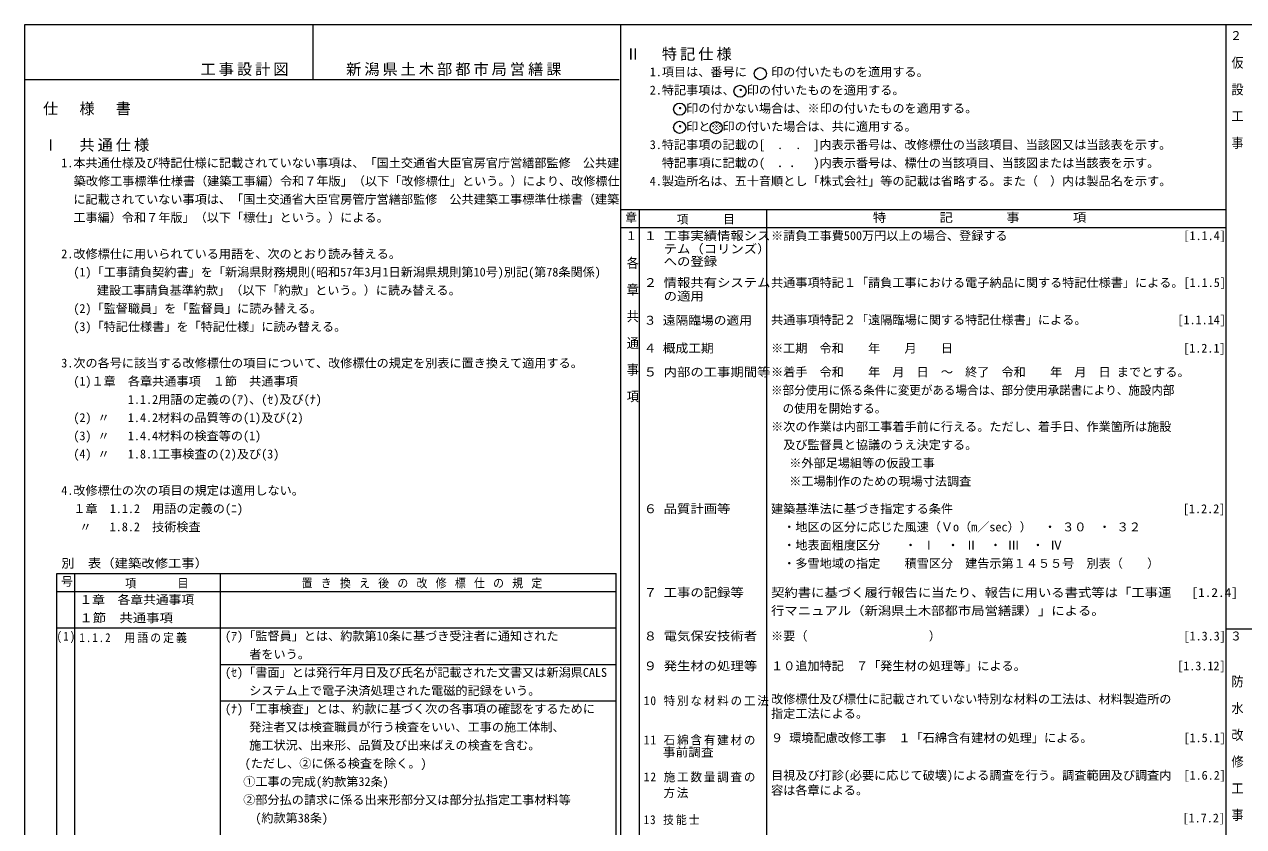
# Model space of a CAD drawing. Units: millimetres on the paper. Extents: x -396 to 396, y -283 to 286.
# Drawn here: x -395.7 to 6.3, y 22 to 286.5 of the extents above; entities that cross this region are included whole.
import ezdxf
from ezdxf.enums import TextEntityAlignment as Align

# ---------------------------------------------------------------- set-up
doc = ezdxf.new("R2010")
doc.units = ezdxf.units.MM
for name, color, linetype, lineweight in [('0-0', 4, 'Continuous', 9), ('0-1_文字', 7, 'Continuous', 9), ('E-0', 5, 'Continuous', 9)]:
    doc.layers.add(name, color=color, linetype=linetype, lineweight=lineweight)
doc.styles.add('@ＭＳ ゴシック', font='')
doc.styles.add('ＭＳ ゴシック', font='')
doc.styles.get('@ＭＳ ゴシック').set_extended_font_data('@MS Gothic')
doc.styles.get('ＭＳ ゴシック').set_extended_font_data('MS Gothic')

msp = doc.modelspace()

# ---------------------------------------------------------------- linework, layer by layer
at = {"layer": '0-0'}
for p, q in [((-198.998, 225.452), (0.423, 225.452)), ((-192.998, 225.452), (-192.998, -261.048)), ((-150.998, 225.452), (-150.998, -261.048)), ((-198.998, 219.452), (0.423, 219.452)), ((-385.077, 105.452), (-200.593, 105.452)), ((-385.077, -2.548), (-385.077, 105.452)), ((-379.077, -1.712), (-379.077, 105.452)), ((-331.077, -2.548), (-331.077, 105.452)), ((-200.593, -2.548), (-200.593, 105.452)), ((-385.077, 99.452), (-200.593, 99.452)), ((-385.077, 87.452), (-200.593, 87.452)), ((0.423, 87.165), (198.422, 87.165)), ((-331.077, 75.452), (-200.593, 75.452)), ((-331.077, 63.452), (-200.593, 63.452))]:
    msp.add_line(p, q, dxfattribs=at)
at = {"layer": '0-1_文字'}
for centre in [(-153.038, 270.206), (-159.731, 264.404), (-179.647, 258.51), (-179.647, 252.496), (-167.623, 252.389)]:
    msp.add_circle(centre, 2, dxfattribs=at)
at = {"layer": 'E-0', "color": 7}
for p, q in [((-300.57, 286.452), (-300.57, 268.298)), ((-198.998, -261.048), (-198.998, 286.452)), ((0.423, 286.452), (0.423, -261.048)), ((-395.733, 268.298), (-199.565, 268.298))]:
    msp.add_line(p, q, dxfattribs=at)
msp.add_lwpolyline([(-395.577, -283.464), (-395.577, 286.452), (396.422, 286.452), (396.422, -283.464)], dxfattribs=at)

# ---------------------------------------------------------------- texts
at = {"layer": '0-1_文字', "style": 'ＭＳ ゴシック'}
for s, width, p in [('２', 0.95, (1.923, 280.452)), ('章', 0.95, (-197.498, 220.452)), ('\u3000\u3000\u3000\u3000\u3000\u3000\u3000\u3000\u3000\u3000特\u3000\u3000\u3000\u3000記\u3000\u3000\u3000\u3000事\u3000\u3000\u3000\u3000項', 1.1, (-159.947, 220.452)), ('１', 0.95, (-197.498, 214.452)), ('１ 工事実績情報シス', 1.1, (-191.498, 214.452)), ('\u3000 テム（コリンズ）', 1.1, (-191.498, 210.095)), ('\u3000 への登録', 1.1, (-191.498, 205.967)), ('２ 情報共有システム', 1.1, (-191.498, 198.976)), ('\u3000 の適用', 1.1, (-191.498, 194.503)), ('３ 遠隔臨場の適用', 1.05, (-191.498, 186.55)), ('４ 概成工期', 1.05, (-191.498, 177.36)), ('５ 内部の工事期間等', 1.1, (-191.498, 169.506)), ('※部分使用に係る条件に変更がある場合は、部分使用承諾書により、施設内部', 0.95, (-149.498, 163.506)), ('\u3000の使用を開始する。', 0.95, (-149.498, 157.506)), ('６ 品質計画等', 1.1, (-191.498, 124.413)), ('別\u3000表（建築改修工事）', 1.1, (-383.577, 106.452)), ('号', 0.95, (-383.577, 100.452)), ('７ 工事の記録等', 1.1, (-191.498, 96.8)), ('契約書に基づく履行報告に当たり、報告に用いる書式等は「工事運\u3000 [1.2.4]', 1.1, (-149.498, 96.8)), ('１章\u3000各章共通事項', 1.05, (-377.577, 94.452)), ('１節\u3000共通事項', 1.1, (-377.577, 88.452)), ('行マニュアル（新潟県土木部都市局営繕課）」による。\u3000\u3000\u3000\u3000\u3000\u3000\u3000\u3000\u3000\u3000', 1.1, (-149.498, 90.8)), ('８ 電気保安技術者', 1.1, (-191.498, 82.452)), ('３', 0.95, (1.923, 82.452)), ('９ 発生材の処理等', 1.1, (-191.498, 72.601)), ('\u3000 事前調査', 1.05, (-191.498, 44.172))]:
    msp.add_text(s, height=2.933, dxfattribs=dict(at, width=width)).set_placement(p, align=Align.BOTTOM_LEFT)
at = {"layer": '0-1_文字', "style": '@ＭＳ ゴシック', "width": 1.1}
for s, p in [('\u3000仮\u3000設\u3000工\u3000事', (1.923, 280.452)), ('\u3000各\u3000章\u3000共\u3000通\u3000事\u3000項', (-197.498, 214.452)), ('\u3000防\u3000水\u3000改\u3000修\u3000工\u3000事', (1.923, 76.452))]:
    msp.add_text(s, height=2.933, rotation=270, dxfattribs=at).set_placement(p, align=Align.BOTTOM_LEFT)
at = {"layer": '0-1_文字', "style": 'ＭＳ ゴシック'}
for s, p in [('\u3000\u30001.項目は、番号に\u3000\u3000印の付いたものを適用する。\u3000\u3000', (-197.498, 268.452)), ('\u3000\u30002.特記事項は、・印の付いたものを適用する。', (-197.498, 262.452)), ('\u3000\u3000\u3000\u3000・印の付かない場合は、※印の付いたものを適用する。', (-197.498, 256.452)), ('\u3000\u3000\u3000\u3000・印と※印の付いた場合は、共に適用する。', (-197.498, 250.452)), ('\u3000\u30003.特記事項の記載の[  .  .  ]内表示番号は、改修標仕の当該項目、当該図又は当該表を示す。', (-197.498, 244.452)), ('1.本共通仕様及び特記仕様に記載されていない事項は、「国土交通省大臣官房官庁営繕部監修\u3000公共建', (-383.577, 238.452)), ('\u3000\u3000\u3000特記事項に記載の(\u3000．．\u3000)内表示番号は、標仕の当該項目、当該図または当該表を示す。', (-197.498, 238.452)), ('  築改修工事標準仕様書（建築工事編）令和７年版」（以下「改修標仕」という。）により、改修標仕', (-383.43, 232.452)), ('\u3000\u30004.製造所名は、五十音順とし「株式会社」等の記載は省略する。また（\u3000）内は製品名を示す。', (-197.498, 232.452)), ('  に記載されていない事項は、「国土交通省大臣官房管庁営繕部監修\u3000公共建築工事標準仕様書（建築', (-383.577, 226.452)), ('  工事編）令和７年版」（以下「標仕」という。）による。', (-383.577, 220.452)), ('※請負工事費500万円以上の場合、登録する\u3000\u3000\u3000\u3000\u3000\u3000 \u3000\u3000\u3000\u3000\u3000\u3000\u3000  [1.1.4]', (-149.498, 214.452)), ('2.改修標仕に用いられている用語を、次のとおり読み替える。', (-383.577, 208.452)), ('  (1)「工事請負契約書」を「新潟県財務規則(昭和57年3月1日新潟県規則第10号)別記(第78条関係)', (-383.577, 202.452)), ('共通事項特記１「請負工事における電子納品に関する特記仕様書」による。[1.1.5]', (-149.498, 198.976)), ('    建設工事請負基準約款」（以下「約款」という。）に読み替える。', (-379.833, 196.452)), ('  (2)「監督職員」を「監督員」に読み替える。', (-383.577, 190.452)), ('共通事項特記２「遠隔臨場に関する特記仕様書」による。\u3000\u3000\u3000\u3000\u3000 \u3000\u3000[1.1.14]', (-149.498, 186.704)), ('  (3)「特記仕様書」を「特記仕様」に読み替える。', (-383.577, 184.452)), ('※工期\u3000令和\u3000\u3000年\u3000\u3000月\u3000\u3000日 \u3000\u3000\u3000\u3000\u3000\u3000\u3000                       [1.2.1]', (-149.498, 177.36)), ('3.次の各号に該当する改修標仕の項目について、改修標仕の規定を別表に置き換えて適用する。', (-383.577, 172.452)), ('※着手\u3000令和\u3000\u3000年\u3000月\u3000日\u3000～\u3000終了\u3000令和\u3000\u3000年\u3000月\u3000日 までとする。', (-149.498, 169.506)), ('  (1)１章', (-383.577, 166.452)), ('     \u3000\u3000\u3000各章共通事項\u3000１節\u3000共通事項', (-383.577, 166.452)), ('\u3000   \u3000\u3000\u30001.1.2用語の定義の(ｱ)、(ｾ)及び(ﾅ)', (-383.577, 160.452)), ('  (2) 〃   1.4.2材料の品質等の(1)及び(2)', (-383.577, 154.452)), ('※次の作業は内部工事着手前に行える。ただし、着手日、作業箇所は施設', (-149.498, 151.506)), ('  (3) 〃   1.4.4材料の検査等の(1)', (-383.577, 148.452)), ('\u3000及び監督員と協議のうえ決定する。', (-149.498, 145.506)), ('  (4) 〃   1.8.1工事検査の(2)及び(3)', (-383.577, 142.452)), ('※外部足場組等の仮設工事', (-143.498, 139.506)), ('※工場制作のための現場寸法調査', (-143.498, 133.506)), ('4.改修標仕の次の項目の規定は適用しない。', (-383.577, 130.452)), ('  １章\u30001.1.2\u3000用語の定義の(ﾆ)', (-383.577, 124.452)), ('建築基準法に基づき指定する条件                                      [1.2.2]', (-149.498, 124.413)), ('\u3000 〃   1.8.2\u3000技術検査\u3000', (-383.577, 118.452)), ('\u3000・地区の区分に応じた風速（Ｖo（m／sec））\u3000・ ３０\u3000・ ３２', (-149.498, 118.413)), ('\u3000・地表面粗度区分\u3000\u3000・ Ⅰ\u3000・ Ⅱ\u3000・ Ⅲ\u3000・ Ⅳ', (-149.498, 112.413)), ('\u3000・多雪地域の指定\u3000\u3000積雪区分\u3000建告示第１４５５号\u3000別表（\u3000\u3000）', (-149.498, 106.413)), ('(ｱ)「監督員」とは、約款第10条に基づき受注者に通知された', (-329.577, 82.452)), ('※要（\u3000\u3000\u3000\u3000\u3000\u3000\u3000\u3000\u3000\u3000）\u3000\u3000\u3000\u3000\u3000\u3000\u3000 \u3000\u3000\u3000\u3000\u3000 \u3000\u3000 \u3000\u3000\u3000\u3000 [1.3.3]', (-149.498, 82.452)), ('\u3000\u3000者をいう。', (-329.577, 76.452)), ('１０追加特記\u3000７「発生材の処理等」による。              \u3000\u3000  \u3000   [1.3.12]', (-149.498, 72.601)), ('(ｾ)「書面」とは発行年月日及び氏名が記載された文書又は新潟県CALS', (-329.577, 70.452)), ('    システム上で電子決済処理された電磁的記録をいう。', (-329.577, 64.452)), ('改修標仕及び標仕に記載されていない特別な材料の工法は、材料製造所の', (-149.498, 61.674)), ('(ﾅ)「工事検査」とは、約款に基づく次の各事項の確認をするために', (-329.577, 58.452)), ('指定工法による。', (-149.498, 56.893)), ('\u3000  発注者又は検査職員が行う検査をいい、工事の施工体制、', (-329.577, 52.452)), ('９ 環境配慮改修工事\u3000１「石綿含有建材の処理」による。\u3000\u3000\u3000\u3000\u3000 \u3000\u3000[1.5.1]', (-149.498, 48.897)), ('\u3000  施工状況、出来形、品質及び出来ばえの検査を含む。', (-329.577, 46.452)), ('\u3000  (ただし、②に係る検査を除く。)', (-331.077, 40.452)), ('目視及び打診(必要に応じて破壊)による調査を行う。調査範囲及び調査内  [1.6.2]', (-149.498, 36.529)), ('①工事の完成(約款第32条)', (-323.577, 34.452)), ('②部分払の請求に係る出来形部分又は部分払指定工事材料等', (-323.577, 28.452)), ('容は各章による。', (-149.498, 31.615)), ('\u3000(約款第38条)', (-323.577, 22.452)), ('\u3000\u3000\u3000                                                              [1.7.2]', (-149.498, 22.452))]:
    msp.add_text(s, height=2.933, dxfattribs=at).set_placement(p, align=Align.BOTTOM_LEFT)
at = {"layer": '0-1_文字', "attachment_point": 7, "style": 'ＭＳ ゴシック'}
for s, insert, char_height in [('\\T1.2;Ⅱ\u3000特記仕様', (-197.498, 274.452), 3.666), ('\\T1.2;工事設計図\u3000\u3000\u3000新潟県土木部都市局営繕課', (-337.642, 269.427), 3.666), ('\\T1.2;仕\u3000様\u3000書', (-389.577, 256.452), 3.666), ('\\T1.2;Ⅰ\u3000共通仕様', (-389.577, 244.452), 3.666), ('\\T1.15;\\W0.95;\u3000\u3000\\~項\u3000\\~\u3000目', (-191.498, 220.452), 2.933), ('\\T1.2;\\W0.9;\\~\\~\\~\\~\\~\\~\\~項\u3000\u3000\u3000目', (-377.577, 100.452), 2.933), ('\\T1.17;\\W0.9;\u3000\u3000\u3000\u3000\u3000\u3000置\\~き\\~換\\~え\\~後\\~の\\~改\\~修\\~標\\~仕\\~の\\~規\\~定', (-329.577, 100.452), 2.933), ('\\T1.29;\\W0.85;(1)', (-385.077, 82.452), 2.933), ('\\T1.18;\\W0.9;1.1.2\u3000用語の定義', (-377.577, 82.452), 2.933), ('\\T1.16;\\W0.95;10\\~特別な材料の工法', (-191.498, 61.674), 2.933), ('\\T1.16;\\W0.95;11\\~石綿含有建材の', (-191.498, 48.715), 2.933), ('\\T1.16;\\W0.95;12\\~施工数量調査の', (-191.498, 36.529), 2.933), ('\\T1.15;\\W0.95;\u3000\\~方法', (-191.498, 31.317), 2.933), ('\\T1.18;\\W0.9;13\\~技能士', (-191.498, 22.452), 2.933)]:
    msp.add_mtext(s, dxfattribs=dict(at, insert=insert, char_height=char_height))

doc.saveas('drawing.dxf')
